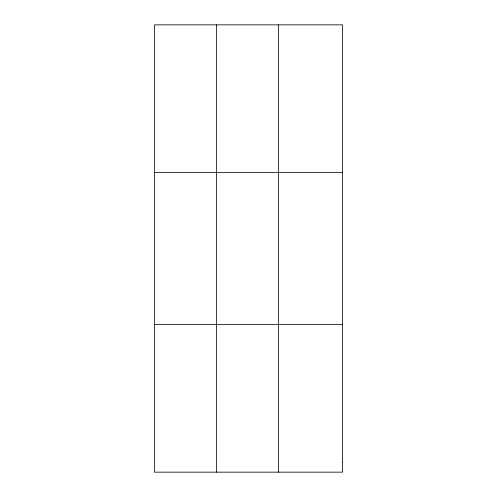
<?xml version="1.0" encoding="UTF-8"?>
<svg xmlns="http://www.w3.org/2000/svg" width="497" height="497" viewBox="0 0 497 497"><rect width="100%" height="100%" fill="white"/><g stroke="black" fill="none" stroke-linecap="round" stroke-linejoin="round"><path stroke-width="0.75" d="M216.53 24.85L216.53 472.15M278.587 24.85L278.587 472.15M154.48 172.459L342.52 172.459M154.48 324.541L342.52 324.541M342.52 462.309L342.52 472.15L154.48 472.15L154.48 24.85L342.52 24.85L342.52 462.309"/></g></svg>
